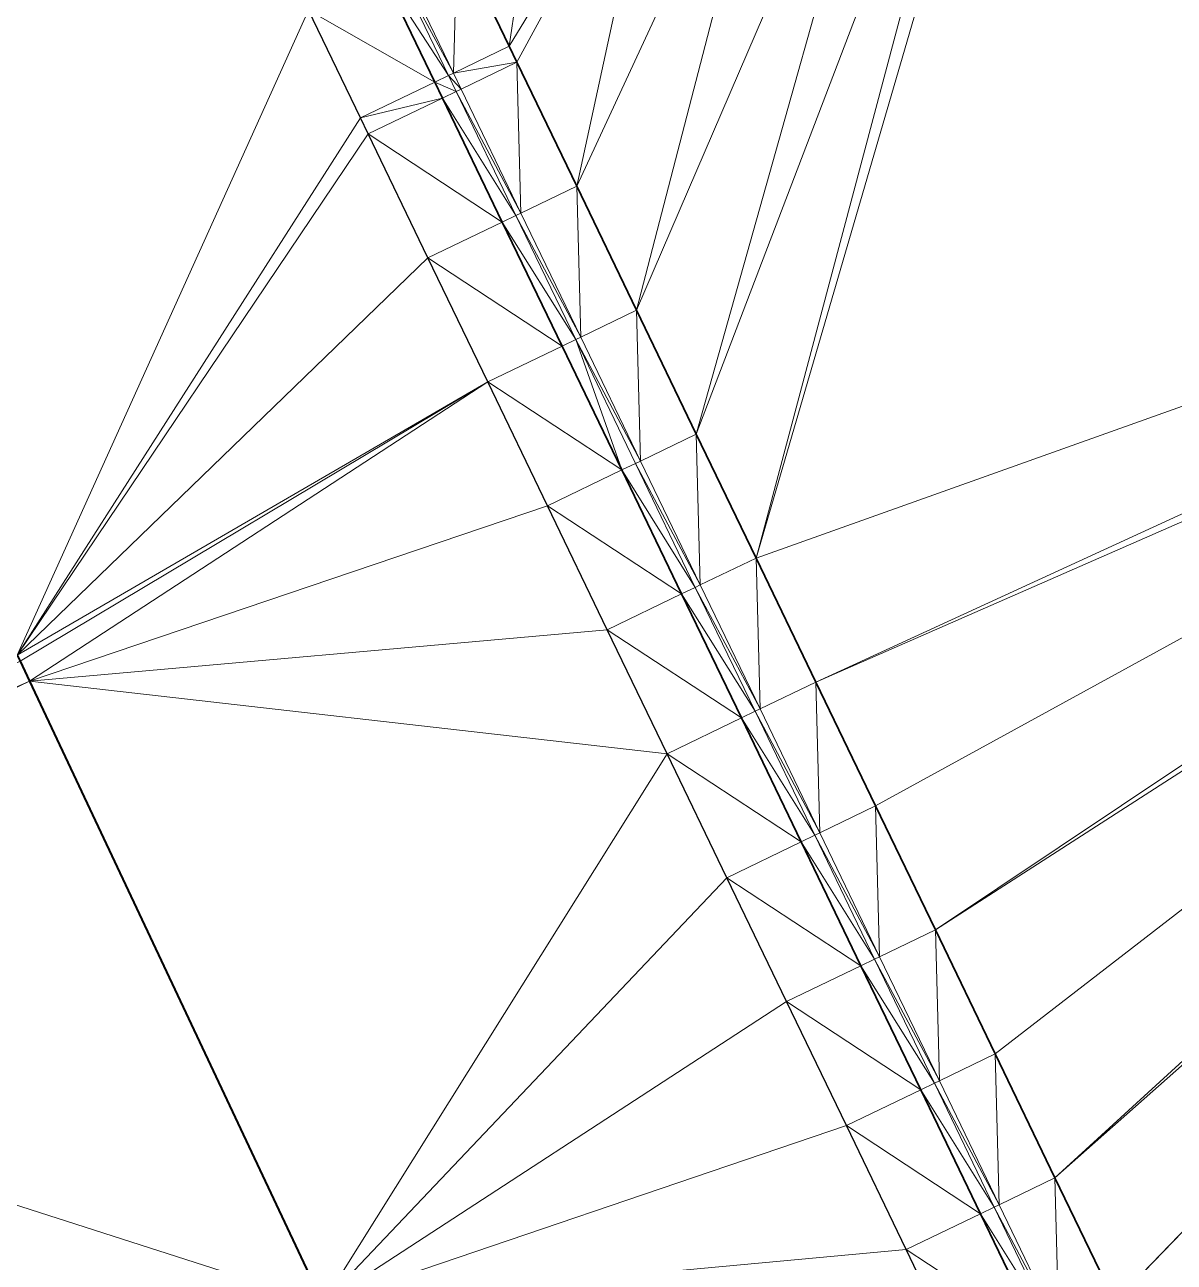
# Model space of a CAD drawing. Header units: metres. Extents: x 246428 to 246884, y 7418966 to 7419490.
# Drawn here: x 246556.72 to 246565.07, y 7419355.31 to 7419364.31 of the extents above; entities that cross this region are included whole.
import ezdxf

# ---------------------------------------------------------------- set-up
doc = ezdxf.new("R2010")
doc.units = ezdxf.units.M
doc.linetypes.add('blank name', pattern=[0])
doc.linetypes.add('HIDDEN', pattern=[9.525, 6.35, -3.175])
doc.layers.add('_12D_UNMAPPED', color=7, linetype='Continuous')
doc.layers.add('BATTER', color=250, linetype='HIDDEN', lineweight=25)
doc.layers.add('DRAINAGE_SWALE', color=7, linetype='CHANNEL_DASHDOT_X4', lineweight=40)
for name, color, linetype, lineweight, true_color in [('KERB_BACK', 7, 'Continuous', 35, 0x5fd2ff), ('KERB_LINE', 7, 'Continuous', 18, 0xb9b9b9), ('KERB_LIP', 7, 'Continuous', 35, 0x5fd2ff), ('KERB_TOP', 7, 'Continuous', 18, 0xb9b9b9)]:
    doc.layers.add(name, color=color, linetype=linetype, lineweight=lineweight, true_color=true_color)
doc.styles.get("Standard").update_dxf_attribs({"font": 'romans.shx', "width": 0.65})
doc.linetypes.add('CHANNEL_DASHDOT_X4', pattern='A,6,-1,1,-1,0.004,[">",Standard,S=4,R=0,X=0,Y=-1.7144],0.004,1,-1,6,-1,1,-1', length=20.008)

msp = doc.modelspace()

# ---------------------------------------------------------------- linework, layer by layer
at = {"layer": '_12D_UNMAPPED', "color": 3, "linetype": 'blank name', "lineweight": 0}
for points in [[(246562.0341, 7419360.4311, 31.5974), (246563.8252, 7419367.1594, 31.7275), (246564.0368, 7419367.2846, 31.7358)], [(246562.0341, 7419360.4311, 31.5974), (246564.0368, 7419367.2846, 31.7358), (246572.7212, 7419364.2395, 32.1255)], [(246564.0368, 7419367.2846, 31.7358), (246572.6917, 7419364.3736, 32.1225), (246572.7212, 7419364.2395, 32.1255)], [(246562.0341, 7419360.4311, 31.5974), (246561.5998, 7419361.3319, 31.5827), (246563.8252, 7419367.1594, 31.7275)], [(246561.5998, 7419361.3319, 31.5827), (246563.1462, 7419366.8319, 31.7019), (246563.8252, 7419367.1594, 31.7275)], [(246561.5998, 7419361.3319, 31.5827), (246561.1654, 7419362.2326, 31.5679), (246563.1462, 7419366.8319, 31.7019)], [(246561.1654, 7419362.2326, 31.5679), (246562.2455, 7419366.3976, 31.6679), (246563.1462, 7419366.8319, 31.7019)], [(246560.731, 7419363.1333, 31.5531), (246561.3447, 7419365.9632, 31.6339), (246562.2455, 7419366.3976, 31.6679)], [(246561.1654, 7419362.2326, 31.5679), (246560.731, 7419363.1333, 31.5531), (246562.2455, 7419366.3976, 31.6679)], [(246560.2966, 7419364.0341, 31.5383), (246560.2406, 7419364.1502, 31.5364), (246561.3447, 7419365.9632, 31.6339)], [(246560.2406, 7419364.1502, 31.5364), (246560.444, 7419365.5288, 31.5999), (246561.3447, 7419365.9632, 31.6339)], [(246560.731, 7419363.1333, 31.5531), (246560.2966, 7419364.0341, 31.5383), (246561.3447, 7419365.9632, 31.6339)], [(246560.2406, 7419364.1502, 31.5364), (246559.8622, 7419364.9348, 31.566), (246560.444, 7419365.5288, 31.5999)], [(246554.416, 7419365.2662, 30.5056), (246558.7814, 7419364.4135, 31.685), (246556.6652, 7419359.7262, 31.0538)], [(246559.8622, 7419364.9348, 31.566), (246559.8353, 7419363.9547, 31.5114), (246559.4569, 7419364.7393, 31.541)], [(246559.8622, 7419364.9348, 31.566), (246560.2406, 7419364.1502, 31.5364), (246559.8353, 7419363.9547, 31.5114)], [(246559.3218, 7419364.6742, 31.691), (246559.7002, 7419363.8896, 31.6614), (246558.7814, 7419364.4135, 31.685)], [(246559.4209, 7419364.7219, 31.691), (246559.7992, 7419363.9374, 31.6614), (246559.3218, 7419364.6742, 31.691)], [(246559.7992, 7419363.9374, 31.6614), (246559.7002, 7419363.8896, 31.6614), (246559.3218, 7419364.6742, 31.691)], [(246559.4569, 7419364.7393, 31.541), (246559.8353, 7419363.9547, 31.5114), (246559.4209, 7419364.7219, 31.691)], [(246559.8353, 7419363.9547, 31.5114), (246559.7992, 7419363.9374, 31.6614), (246559.4209, 7419364.7219, 31.691)], [(246558.7814, 7419364.4135, 31.685), (246559.1597, 7419363.629, 31.6554), (246556.6652, 7419359.7262, 31.0538)], [(246559.7002, 7419363.8896, 31.6614), (246559.1597, 7419363.629, 31.6554), (246558.7814, 7419364.4135, 31.685)], [(246562.4685, 7419359.5304, 31.6122), (246562.0341, 7419360.4311, 31.5974), (246572.7212, 7419364.2395, 32.1255)], [(246562.4685, 7419359.5304, 31.6122), (246572.7212, 7419364.2395, 32.1255), (246572.8063, 7419364.0592, 32.1298)], [(246560.2406, 7419364.1502, 31.5364), (246560.2966, 7419364.0341, 31.5383), (246559.8353, 7419363.9547, 31.5114)], [(246560.2966, 7419364.0341, 31.5383), (246559.8913, 7419363.8386, 31.5133), (246559.8353, 7419363.9547, 31.5114)], [(246560.2966, 7419364.0341, 31.5383), (246560.3257, 7419362.9378, 31.5281), (246559.8913, 7419363.8386, 31.5133)], [(246560.2966, 7419364.0341, 31.5383), (246560.731, 7419363.1333, 31.5531), (246560.3257, 7419362.9378, 31.5281)], [(246562.9029, 7419358.6297, 31.627), (246562.4685, 7419359.5304, 31.6122), (246572.8063, 7419364.0592, 32.1298)], [(246563.3373, 7419357.7289, 31.6418), (246562.9029, 7419358.6297, 31.627), (246572.8063, 7419364.0592, 32.1298)], [(246563.3373, 7419357.7289, 31.6418), (246572.8063, 7419364.0592, 32.1298), (246572.936, 7419363.9077, 32.1341)], [(246559.8353, 7419363.9547, 31.5114), (246559.8913, 7419363.8386, 31.5133), (246559.7992, 7419363.9374, 31.6614)], [(246559.7002, 7419363.8896, 31.6614), (246559.7562, 7419363.7734, 31.6633), (246559.1597, 7419363.629, 31.6554)], [(246559.7992, 7419363.9374, 31.6614), (246559.8553, 7419363.8212, 31.6633), (246559.7002, 7419363.8896, 31.6614)], [(246559.8553, 7419363.8212, 31.6633), (246559.7562, 7419363.7734, 31.6633), (246559.7002, 7419363.8896, 31.6614)], [(246559.8913, 7419363.8386, 31.5133), (246559.8553, 7419363.8212, 31.6633), (246559.7992, 7419363.9374, 31.6614)], [(246563.7716, 7419356.8282, 31.6566), (246563.3373, 7419357.7289, 31.6418), (246572.936, 7419363.9077, 32.1341)], [(246564.206, 7419355.9275, 31.6714), (246563.7716, 7419356.8282, 31.6566), (246572.936, 7419363.9077, 32.1341)], [(246564.206, 7419355.9275, 31.6714), (246572.936, 7419363.9077, 32.1341), (246573.101, 7419363.7957, 32.1384)], [(246559.7562, 7419363.7734, 31.6633), (246559.2157, 7419363.5128, 31.6573), (246559.1597, 7419363.629, 31.6554)], [(246559.7562, 7419363.7734, 31.6633), (246560.1906, 7419362.8727, 31.6781), (246559.2157, 7419363.5128, 31.6573)], [(246559.8553, 7419363.8212, 31.6633), (246560.2896, 7419362.9205, 31.6781), (246559.7562, 7419363.7734, 31.6633)], [(246560.2896, 7419362.9205, 31.6781), (246560.1906, 7419362.8727, 31.6781), (246559.7562, 7419363.7734, 31.6633)], [(246559.8913, 7419363.8386, 31.5133), (246560.3257, 7419362.9378, 31.5281), (246559.8553, 7419363.8212, 31.6633)], [(246560.3257, 7419362.9378, 31.5281), (246560.2896, 7419362.9205, 31.6781), (246559.8553, 7419363.8212, 31.6633)], [(246564.6404, 7419355.0267, 31.6862), (246564.206, 7419355.9275, 31.6714), (246573.101, 7419363.7957, 32.1384)], [(246564.6404, 7419355.0267, 31.6862), (246573.101, 7419363.7957, 32.1384), (246573.1148, 7419363.789, 32.1387)], [(246565.0748, 7419354.126, 31.701), (246564.6404, 7419355.0267, 31.6862), (246573.1148, 7419363.789, 32.1387)], [(246559.1597, 7419363.629, 31.6554), (246559.2157, 7419363.5128, 31.6573), (246556.6652, 7419359.7262, 31.0538)], [(246559.2157, 7419363.5128, 31.6573), (246559.6501, 7419362.6121, 31.6721), (246556.6652, 7419359.7262, 31.0538)], [(246560.1906, 7419362.8727, 31.6781), (246559.6501, 7419362.6121, 31.6721), (246559.2157, 7419363.5128, 31.6573)], [(246560.731, 7419363.1333, 31.5531), (246560.7601, 7419362.0371, 31.5429), (246560.3257, 7419362.9378, 31.5281)], [(246560.731, 7419363.1333, 31.5531), (246561.1654, 7419362.2326, 31.5679), (246560.7601, 7419362.0371, 31.5429)], [(246560.1906, 7419362.8727, 31.6781), (246560.6249, 7419361.972, 31.6929), (246559.6501, 7419362.6121, 31.6721)], [(246560.2896, 7419362.9205, 31.6781), (246560.724, 7419362.0197, 31.6929), (246560.1906, 7419362.8727, 31.6781)], [(246560.724, 7419362.0197, 31.6929), (246560.6249, 7419361.972, 31.6929), (246560.1906, 7419362.8727, 31.6781)], [(246560.3257, 7419362.9378, 31.5281), (246560.7601, 7419362.0371, 31.5429), (246560.2896, 7419362.9205, 31.6781)], [(246560.7601, 7419362.0371, 31.5429), (246560.724, 7419362.0197, 31.6929), (246560.2896, 7419362.9205, 31.6781)], [(246559.6501, 7419362.6121, 31.6721), (246560.0845, 7419361.7113, 31.6869), (246556.6652, 7419359.7262, 31.0538)], [(246560.6249, 7419361.972, 31.6929), (246560.0845, 7419361.7113, 31.6869), (246559.6501, 7419362.6121, 31.6721)], [(246561.1654, 7419362.2326, 31.5679), (246561.1944, 7419361.1364, 31.5577), (246560.7601, 7419362.0371, 31.5429)], [(246561.1654, 7419362.2326, 31.5679), (246561.5998, 7419361.3319, 31.5827), (246561.1944, 7419361.1364, 31.5577)], [(246560.6249, 7419361.972, 31.6929), (246561.0593, 7419361.0712, 31.7077), (246560.0845, 7419361.7113, 31.6869)], [(246560.724, 7419362.0197, 31.6929), (246561.0593, 7419361.0712, 31.7077), (246560.6249, 7419361.972, 31.6929)], [(246560.7601, 7419362.0371, 31.5429), (246561.1944, 7419361.1364, 31.5577), (246560.724, 7419362.0197, 31.6929)], [(246561.1944, 7419361.1364, 31.5577), (246561.1584, 7419361.119, 31.7077), (246560.724, 7419362.0197, 31.6929)], [(246560.724, 7419362.0197, 31.6929), (246561.1584, 7419361.119, 31.7077), (246561.0593, 7419361.0712, 31.7077)], [(246556.6652, 7419359.7262, 31.0538), (246560.0845, 7419361.7113, 31.6869), (246556.6652, 7419359.7262, 31.0538)], [(246556.6652, 7419359.7262, 31.0538), (246560.0845, 7419361.7113, 31.6869), (246556.6652, 7419359.7262, 31.0538)], [(246556.6652, 7419359.7262, 31.0538), (246560.0845, 7419361.7113, 31.6869), (246556.6865, 7419359.681, 31.0544)], [(246556.6865, 7419359.681, 31.0544), (246560.0845, 7419361.7113, 31.6869), (246556.6865, 7419359.681, 31.0544)], [(246556.6865, 7419359.681, 31.0544), (246560.0845, 7419361.7113, 31.6869), (246556.7541, 7419359.5377, 31.0562)], [(246560.0845, 7419361.7113, 31.6869), (246560.5189, 7419360.8106, 31.7017), (246556.7541, 7419359.5377, 31.0562)], [(246561.0593, 7419361.0712, 31.7077), (246560.5189, 7419360.8106, 31.7017), (246560.0845, 7419361.7113, 31.6869)], [(246561.5998, 7419361.3319, 31.5827), (246561.6288, 7419360.2357, 31.5724), (246561.1944, 7419361.1364, 31.5577)], [(246561.5998, 7419361.3319, 31.5827), (246562.0341, 7419360.4311, 31.5974), (246561.6288, 7419360.2357, 31.5724)], [(246561.0593, 7419361.0712, 31.7077), (246561.4937, 7419360.1705, 31.7224), (246560.5189, 7419360.8106, 31.7017)], [(246561.1584, 7419361.119, 31.7077), (246561.5928, 7419360.2183, 31.7224), (246561.0593, 7419361.0712, 31.7077)], [(246561.5928, 7419360.2183, 31.7224), (246561.4937, 7419360.1705, 31.7224), (246561.0593, 7419361.0712, 31.7077)], [(246561.1944, 7419361.1364, 31.5577), (246561.6288, 7419360.2357, 31.5724), (246561.1584, 7419361.119, 31.7077)], [(246561.6288, 7419360.2357, 31.5724), (246561.5928, 7419360.2183, 31.7224), (246561.1584, 7419361.119, 31.7077)], [(246560.5189, 7419360.8106, 31.7017), (246560.9533, 7419359.9099, 31.7164), (246556.7541, 7419359.5377, 31.0562)], [(246561.4937, 7419360.1705, 31.7224), (246560.9533, 7419359.9099, 31.7164), (246560.5189, 7419360.8106, 31.7017)], [(246562.0341, 7419360.4311, 31.5974), (246562.0632, 7419359.3349, 31.5872), (246561.6288, 7419360.2357, 31.5724)], [(246562.0341, 7419360.4311, 31.5974), (246562.4685, 7419359.5304, 31.6122), (246562.0632, 7419359.3349, 31.5872)], [(246561.4937, 7419360.1705, 31.7224), (246561.9281, 7419359.2698, 31.7372), (246560.9533, 7419359.9099, 31.7164)], [(246561.5928, 7419360.2183, 31.7224), (246562.0272, 7419359.3176, 31.7372), (246561.4937, 7419360.1705, 31.7224)], [(246562.0272, 7419359.3176, 31.7372), (246561.9281, 7419359.2698, 31.7372), (246561.4937, 7419360.1705, 31.7224)], [(246561.6288, 7419360.2357, 31.5724), (246562.0632, 7419359.3349, 31.5872), (246561.5928, 7419360.2183, 31.7224)], [(246562.0632, 7419359.3349, 31.5872), (246562.0272, 7419359.3176, 31.7372), (246561.5928, 7419360.2183, 31.7224)], [(246560.9533, 7419359.9099, 31.7164), (246561.3876, 7419359.0091, 31.7312), (246556.7541, 7419359.5377, 31.0562)], [(246561.9281, 7419359.2698, 31.7372), (246561.3876, 7419359.0091, 31.7312), (246560.9533, 7419359.9099, 31.7164)], [(246551.906, 7419357.3756, 31.7178), (246556.6865, 7419359.681, 31.0544), (246556.7541, 7419359.5377, 31.0562)], [(246551.9748, 7419357.2329, 31.7194), (246551.906, 7419357.3756, 31.7178), (246556.7541, 7419359.5377, 31.0562)], [(246558.8873, 7419355.0154, 31.1115), (246551.9748, 7419357.2329, 31.7194), (246556.7541, 7419359.5377, 31.0562)], [(246561.3876, 7419359.0091, 31.7312), (246558.8873, 7419355.0154, 31.1115), (246556.7541, 7419359.5377, 31.0562)], [(246562.4685, 7419359.5304, 31.6122), (246562.4976, 7419358.4342, 31.602), (246562.0632, 7419359.3349, 31.5872)], [(246562.4685, 7419359.5304, 31.6122), (246562.9029, 7419358.6297, 31.627), (246562.4976, 7419358.4342, 31.602)], [(246561.9281, 7419359.2698, 31.7372), (246562.3625, 7419358.369, 31.752), (246561.3876, 7419359.0091, 31.7312)], [(246562.0272, 7419359.3176, 31.7372), (246562.4615, 7419358.4168, 31.752), (246561.9281, 7419359.2698, 31.7372)], [(246562.4615, 7419358.4168, 31.752), (246562.3625, 7419358.369, 31.752), (246561.9281, 7419359.2698, 31.7372)], [(246562.0632, 7419359.3349, 31.5872), (246562.4976, 7419358.4342, 31.602), (246562.0272, 7419359.3176, 31.7372)], [(246562.4976, 7419358.4342, 31.602), (246562.4615, 7419358.4168, 31.752), (246562.0272, 7419359.3176, 31.7372)], [(246561.822, 7419358.1084, 31.746), (246558.8873, 7419355.0154, 31.1115), (246561.3876, 7419359.0091, 31.7312)], [(246562.3625, 7419358.369, 31.752), (246561.822, 7419358.1084, 31.746), (246561.3876, 7419359.0091, 31.7312)], [(246562.9029, 7419358.6297, 31.627), (246562.9319, 7419357.5335, 31.6168), (246562.4976, 7419358.4342, 31.602)], [(246562.9029, 7419358.6297, 31.627), (246563.3373, 7419357.7289, 31.6418), (246562.9319, 7419357.5335, 31.6168)], [(246562.3625, 7419358.369, 31.752), (246562.7968, 7419357.4683, 31.7668), (246561.822, 7419358.1084, 31.746)], [(246562.4615, 7419358.4168, 31.752), (246562.8959, 7419357.5161, 31.7668), (246562.3625, 7419358.369, 31.752)], [(246562.8959, 7419357.5161, 31.7668), (246562.7968, 7419357.4683, 31.7668), (246562.3625, 7419358.369, 31.752)], [(246562.4976, 7419358.4342, 31.602), (246562.9319, 7419357.5335, 31.6168), (246562.4615, 7419358.4168, 31.752)], [(246562.9319, 7419357.5335, 31.6168), (246562.8959, 7419357.5161, 31.7668), (246562.4615, 7419358.4168, 31.752)], [(246561.822, 7419358.1084, 31.746), (246562.2564, 7419357.2077, 31.7608), (246558.8873, 7419355.0154, 31.1115)], [(246562.7968, 7419357.4683, 31.7668), (246562.2564, 7419357.2077, 31.7608), (246561.822, 7419358.1084, 31.746)], [(246563.3373, 7419357.7289, 31.6418), (246563.3663, 7419356.6327, 31.6316), (246562.9319, 7419357.5335, 31.6168)], [(246563.3373, 7419357.7289, 31.6418), (246563.7716, 7419356.8282, 31.6566), (246563.3663, 7419356.6327, 31.6316)], [(246562.7968, 7419357.4683, 31.7668), (246563.2312, 7419356.5676, 31.7816), (246562.2564, 7419357.2077, 31.7608)], [(246562.8959, 7419357.5161, 31.7668), (246563.3303, 7419356.6154, 31.7816), (246562.7968, 7419357.4683, 31.7668)], [(246563.3303, 7419356.6154, 31.7816), (246563.2312, 7419356.5676, 31.7816), (246562.7968, 7419357.4683, 31.7668)], [(246562.9319, 7419357.5335, 31.6168), (246563.3663, 7419356.6327, 31.6316), (246562.8959, 7419357.5161, 31.7668)], [(246563.3663, 7419356.6327, 31.6316), (246563.3303, 7419356.6154, 31.7816), (246562.8959, 7419357.5161, 31.7668)], [(246554.1467, 7419352.7293, 31.7694), (246551.9748, 7419357.2329, 31.7194), (246558.8873, 7419355.0154, 31.1115)], [(246562.2564, 7419357.2077, 31.7608), (246562.6908, 7419356.307, 31.7756), (246558.8873, 7419355.0154, 31.1115)], [(246563.2312, 7419356.5676, 31.7816), (246562.6908, 7419356.307, 31.7756), (246562.2564, 7419357.2077, 31.7608)], [(246563.7716, 7419356.8282, 31.6566), (246563.8007, 7419355.732, 31.6464), (246563.3663, 7419356.6327, 31.6316)], [(246563.7716, 7419356.8282, 31.6566), (246564.206, 7419355.9275, 31.6714), (246563.8007, 7419355.732, 31.6464)], [(246563.2312, 7419356.5676, 31.7816), (246563.6656, 7419355.6668, 31.7964), (246562.6908, 7419356.307, 31.7756)], [(246563.3303, 7419356.6154, 31.7816), (246563.7647, 7419355.7146, 31.7964), (246563.2312, 7419356.5676, 31.7816)], [(246563.7647, 7419355.7146, 31.7964), (246563.6656, 7419355.6668, 31.7964), (246563.2312, 7419356.5676, 31.7816)], [(246563.3663, 7419356.6327, 31.6316), (246563.8007, 7419355.732, 31.6464), (246563.3303, 7419356.6154, 31.7816)], [(246563.8007, 7419355.732, 31.6464), (246563.7647, 7419355.7146, 31.7964), (246563.3303, 7419356.6154, 31.7816)], [(246562.6908, 7419356.307, 31.7756), (246563.1251, 7419355.4062, 31.7904), (246558.8873, 7419355.0154, 31.1115)], [(246563.6656, 7419355.6668, 31.7964), (246563.1251, 7419355.4062, 31.7904), (246562.6908, 7419356.307, 31.7756)], [(246564.206, 7419355.9275, 31.6714), (246564.2351, 7419354.8313, 31.6612), (246563.8007, 7419355.732, 31.6464)], [(246564.206, 7419355.9275, 31.6714), (246564.6404, 7419355.0267, 31.6862), (246564.2351, 7419354.8313, 31.6612)], [(246563.6656, 7419355.6668, 31.7964), (246564.1, 7419354.7661, 31.8112), (246563.1251, 7419355.4062, 31.7904)], [(246563.7647, 7419355.7146, 31.7964), (246564.199, 7419354.8139, 31.8112), (246563.6656, 7419355.6668, 31.7964)], [(246564.199, 7419354.8139, 31.8112), (246564.1, 7419354.7661, 31.8112), (246563.6656, 7419355.6668, 31.7964)], [(246563.8007, 7419355.732, 31.6464), (246564.2351, 7419354.8313, 31.6612), (246563.7647, 7419355.7146, 31.7964)], [(246564.2351, 7419354.8313, 31.6612), (246564.199, 7419354.8139, 31.8112), (246563.7647, 7419355.7146, 31.7964)], [(246563.1251, 7419355.4062, 31.7904), (246563.5595, 7419354.5055, 31.8052), (246558.8873, 7419355.0154, 31.1115)], [(246564.1, 7419354.7661, 31.8112), (246563.5595, 7419354.5055, 31.8052), (246563.1251, 7419355.4062, 31.7904)]]:
    msp.add_3dface(points, dxfattribs=at)
at = {"layer": 'BATTER'}
msp.add_polyline3d([(246563.5595, 7419354.5055, 31.8052), (246563.1251, 7419355.4062, 31.7904), (246562.6908, 7419356.307, 31.7756), (246562.2564, 7419357.2077, 31.7608), (246561.822, 7419358.1084, 31.746), (246561.3876, 7419359.0091, 31.7312), (246560.9533, 7419359.9099, 31.7164), (246560.5189, 7419360.8106, 31.7017), (246560.0845, 7419361.7113, 31.6869), (246559.6501, 7419362.6121, 31.6721), (246559.2157, 7419363.5128, 31.6573), (246559.1597, 7419363.629, 31.6554), (246558.7814, 7419364.4135, 31.685)], dxfattribs=at)
at = {"layer": 'DRAINAGE_SWALE'}
msp.add_polyline3d([(246556.6652, 7419359.7262, 31.0538), (246556.6652, 7419359.7262, 31.0538), (246556.6652, 7419359.7262, 31.0538), (246556.6865, 7419359.681, 31.0544), (246556.6865, 7419359.681, 31.0544), (246556.7541, 7419359.5377, 31.0562), (246558.8873, 7419355.0154, 31.1115), (246560.9316, 7419350.6817, 31.1646), (246560.9317, 7419350.6816, 31.1646), (246561.0206, 7419350.4931, 31.1669), (246563.1538, 7419345.9709, 31.2222), (246563.4916, 7419345.2548, 31.231), (246563.4916, 7419345.2547, 31.231), (246565.1981, 7419341.6371, 31.2753), (246565.1981, 7419341.637, 31.2753), (246565.287, 7419341.4486, 31.2776), (246567.4203, 7419336.9263, 31.333), (246569.4646, 7419332.5925, 31.386), (246569.4646, 7419332.5924, 31.386), (246569.5535, 7419332.404, 31.3883), (246570.5256, 7419330.3432, 31.4136), (246570.5257, 7419330.3431, 31.4136), (246571.6867, 7419327.8817, 31.4437)], dxfattribs=at)
at = {"layer": 'KERB_BACK'}
msp.add_polyline3d([(246564.1, 7419354.7661, 31.8112), (246563.6656, 7419355.6668, 31.7964), (246563.2312, 7419356.5676, 31.7816), (246562.7968, 7419357.4683, 31.7668), (246562.3625, 7419358.369, 31.752), (246561.9281, 7419359.2698, 31.7372), (246561.4937, 7419360.1705, 31.7224), (246561.0593, 7419361.0712, 31.7077), (246560.6249, 7419361.972, 31.6929), (246560.1906, 7419362.8727, 31.6781), (246559.7562, 7419363.7734, 31.6633), (246559.7002, 7419363.8896, 31.6614), (246559.3218, 7419364.6742, 31.691)], dxfattribs=at)
at = {"layer": 'KERB_LINE'}
msp.add_polyline3d([(246564.2351, 7419354.8313, 31.6612), (246563.8007, 7419355.732, 31.6464), (246563.3663, 7419356.6327, 31.6316), (246562.9319, 7419357.5335, 31.6168), (246562.4976, 7419358.4342, 31.602), (246562.0632, 7419359.3349, 31.5872), (246561.6288, 7419360.2357, 31.5724), (246561.1944, 7419361.1364, 31.5577), (246560.7601, 7419362.0371, 31.5429), (246560.3257, 7419362.9378, 31.5281), (246559.8913, 7419363.8386, 31.5133), (246559.8353, 7419363.9547, 31.5114), (246559.4569, 7419364.7393, 31.541)], dxfattribs=at)
at = {"layer": 'KERB_LIP'}
msp.add_polyline3d([(246564.6404, 7419355.0267, 31.6862), (246564.206, 7419355.9275, 31.6714), (246563.7716, 7419356.8282, 31.6566), (246563.3373, 7419357.7289, 31.6418), (246562.9029, 7419358.6297, 31.627), (246562.4685, 7419359.5304, 31.6122), (246562.0341, 7419360.4311, 31.5974), (246561.5998, 7419361.3319, 31.5827), (246561.1654, 7419362.2326, 31.5679), (246560.731, 7419363.1333, 31.5531), (246560.2966, 7419364.0341, 31.5383), (246560.2406, 7419364.1502, 31.5364), (246559.8622, 7419364.9348, 31.566)], dxfattribs=at)
at = {"layer": 'KERB_TOP'}
msp.add_polyline3d([(246564.199, 7419354.8139, 31.8112), (246563.7647, 7419355.7146, 31.7964), (246563.3303, 7419356.6154, 31.7816), (246562.8959, 7419357.5161, 31.7668), (246562.4615, 7419358.4168, 31.752), (246562.0272, 7419359.3176, 31.7372), (246561.5928, 7419360.2183, 31.7224), (246561.1584, 7419361.119, 31.7077), (246560.724, 7419362.0197, 31.6929), (246560.2896, 7419362.9205, 31.6781), (246559.8553, 7419363.8212, 31.6633), (246559.7992, 7419363.9374, 31.6614), (246559.4209, 7419364.7219, 31.691)], dxfattribs=at)

doc.saveas('drawing.dxf')
